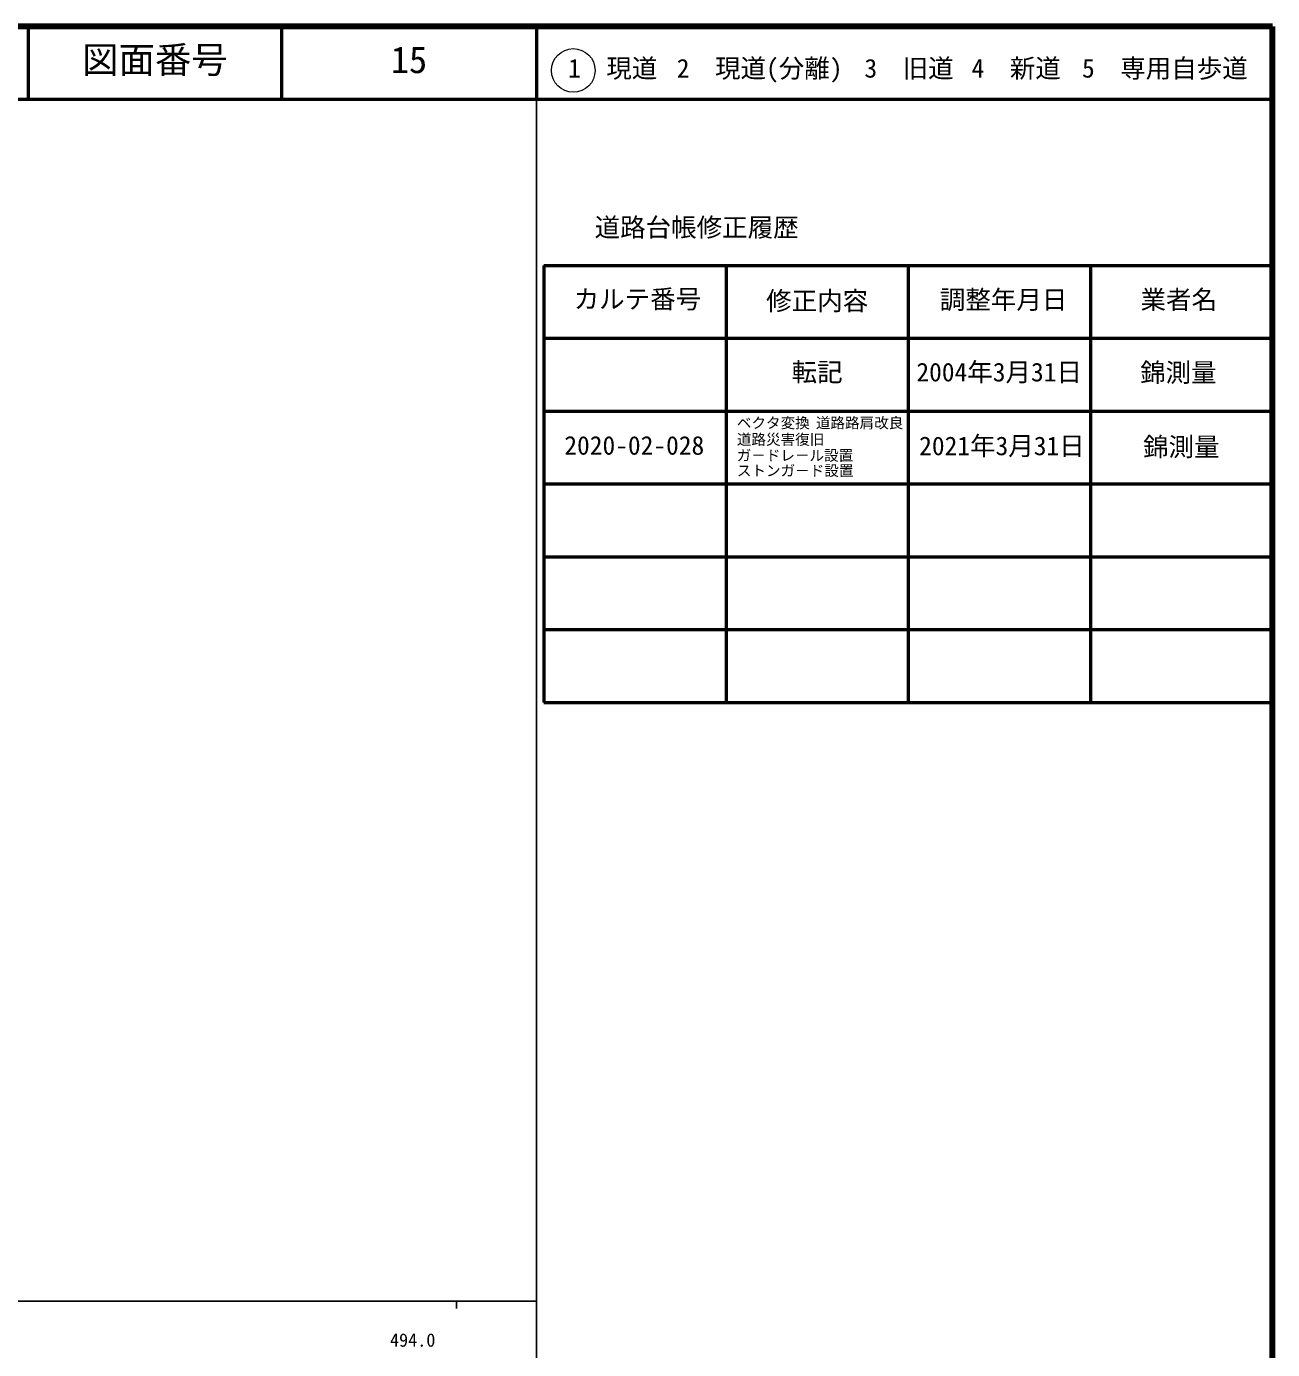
# Model space of a CAD drawing. Units: millimetres on the paper, enlarged 1000 times. Extents: x 40000 to 680000, y 20000 to 380000.
# Drawn here: x 508997 to 680000, y 198357 to 380000 of the extents above; entities that cross this region are included whole.
import ezdxf
from ezdxf.enums import TextEntityAlignment as Align

# ---------------------------------------------------------------- set-up
doc = ezdxf.new("R2010")
doc.units = ezdxf.units.MM
doc.header["$LTSCALE"] = 1000
for name, color, linetype, lineweight in [('M-TTL', 2, 'Continuous', 140), ('M-TTL-BAND', 7, 'Continuous', 25), ('M-TTL-FRAM', 2, 'Continuous', 50), ('M-TTL-LINE', 7, 'Continuous', 50), ('M-TTL-TXT', 7, 'Continuous', 13)]:
    doc.layers.add(name, color=color, linetype=linetype, lineweight=lineweight)
doc.styles.add('ＭＳ ゴシック', font='')
doc.styles.get('ＭＳ ゴシック').set_extended_font_data('MS Gothic')

msp = doc.modelspace()

# ---------------------------------------------------------------- linework, layer by layer
at = {"layer": 'M-TTL'}
for p, q in [((680000, 380000), (40000, 380000)), ((680000, 20000), (680000, 380000))]:
    msp.add_line(p, q, dxfattribs=at)
at = {"layer": 'M-TTL-BAND'}
for p, q in [((579000, 20000), (579000, 370000)), ((40000, 205000), (579000, 205000)), ((568000, 205000), (568000, 204000))]:
    msp.add_line(p, q, dxfattribs=at)
at = {"layer": 'M-TTL-FRAM'}
for p, q in [((580000, 347197), (580000, 287197)), ((580000, 347197), (680000, 347197)), ((580000, 287197), (680000, 287197))]:
    msp.add_line(p, q, dxfattribs=at)
at = {"layer": 'M-TTL-LINE'}
for p, q in [((509247, 380000), (509247, 370000)), ((543997, 380000), (543997, 370000)), ((579000, 380000), (579000, 370000)), ((40000, 370000), (680000, 370000)), ((605000, 347197), (605000, 287197)), ((630000, 347197), (630000, 287197)), ((655000, 347197), (655000, 287197)), ((580000, 337197), (680000, 337197)), ((580000, 327197), (680000, 327197)), ((580000, 317197), (680000, 317197)), ((580000, 307197), (680000, 307197)), ((580000, 297197), (680000, 297197))]:
    msp.add_line(p, q, dxfattribs=at)
at = {"layer": 'M-TTL-TXT'}
msp.add_circle((584031, 373958), 3000, dxfattribs=at)

# ---------------------------------------------------------------- texts
at = {"layer": 'M-TTL-BAND', "style": 'ＭＳ ゴシック'}
msp.add_text('494.0', height=1833, dxfattribs=at).set_placement((562000, 198195), align=Align.BOTTOM_CENTER)
at = {"layer": 'M-TTL-TXT', "style": 'ＭＳ ゴシック'}
for s, height, p in [('図面番号', 3666, (516622, 372500)), ('15', 3666, (558997, 372500)), ('1\u3000現道', 2566, (583323, 372208)), ('2\u3000現道(分離)', 2566, (598244, 372208)), ('3\u3000旧道', 2566, (623996, 372208)), ('4\u3000新道', 2566, (638699, 372208)), ('5\u3000専用自歩道', 2566, (653853, 372208)), ('道路台帳修正履歴', 2566, (586968, 350363)), ('カルテ番号', 2566, (584089, 340527)), ('修正内容', 2566, (610509, 340273)), ('調整年月日', 2566, (634339, 340447)), ('業者名', 2566, (661884, 340447)), ('転記', 2566, (614000, 330495)), ('2004年3月31日', 2566, (631125, 330495)), ('錦測量', 2566, (661827, 330439)), ('ベクタ変換', 1466, (606490, 324402)), ('道路路肩改良', 1466, (617332, 324402)), ('2020-02-028', 2566, (582810, 320432)), ('道路災害復旧', 1466, (606490, 322131)), ('2021年3月31日', 2566, (631506, 320366)), ('錦測量', 2566, (662226, 320234)), ('ガ－ドレ－ル設置', 1466, (606463, 319936)), ('ストンガ－ド設置', 1466, (606490, 317847))]:
    msp.add_text(s, height=height, dxfattribs=at).set_placement(p, align=Align.BOTTOM_LEFT)

doc.saveas('drawing.dxf')
